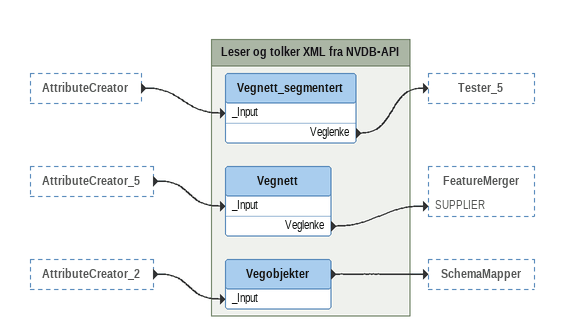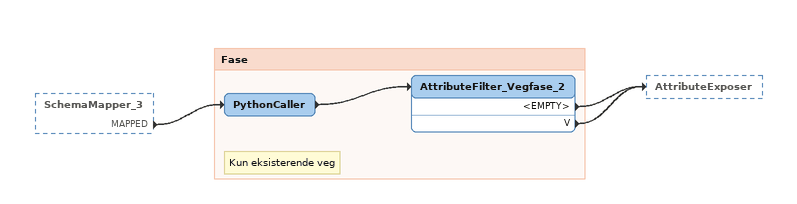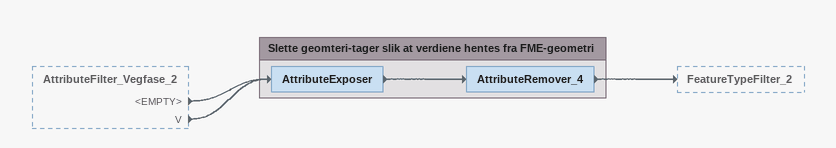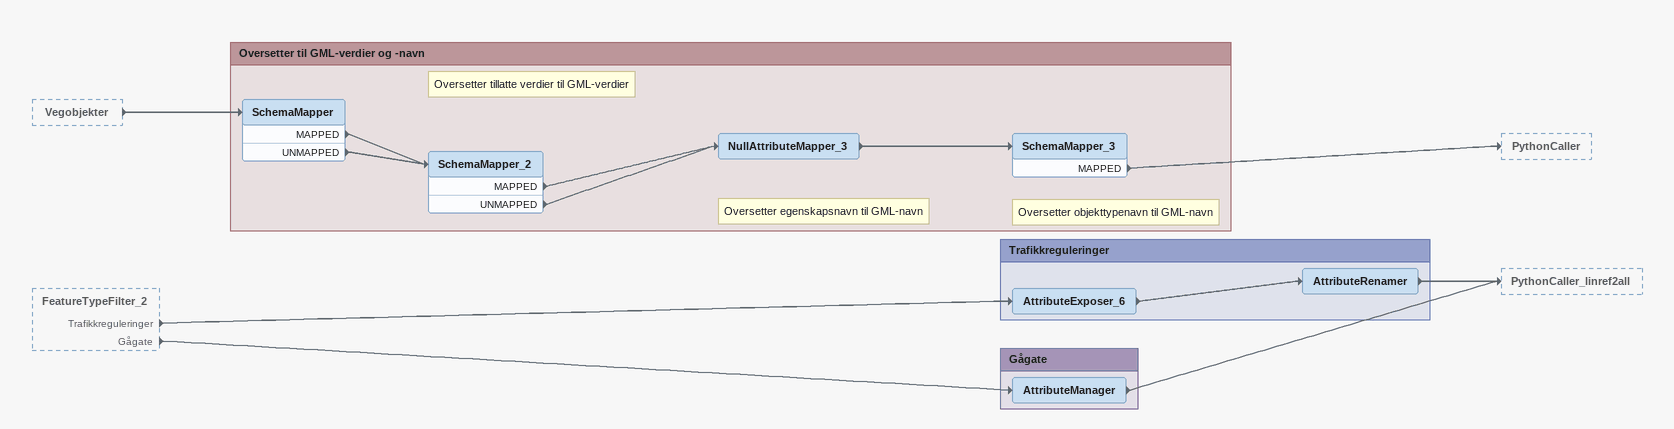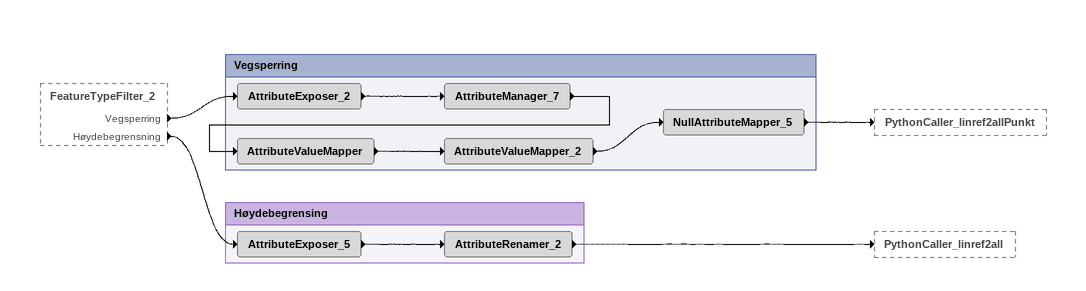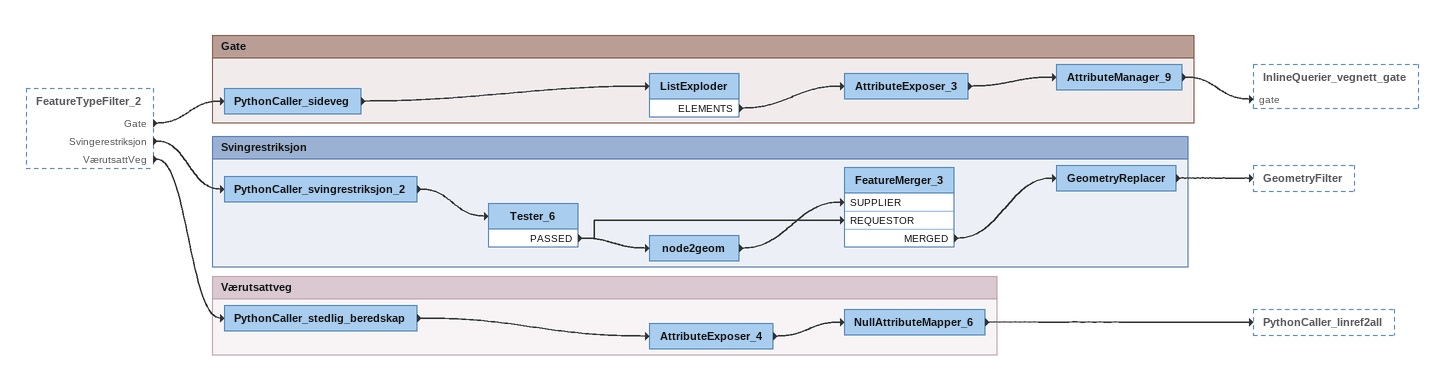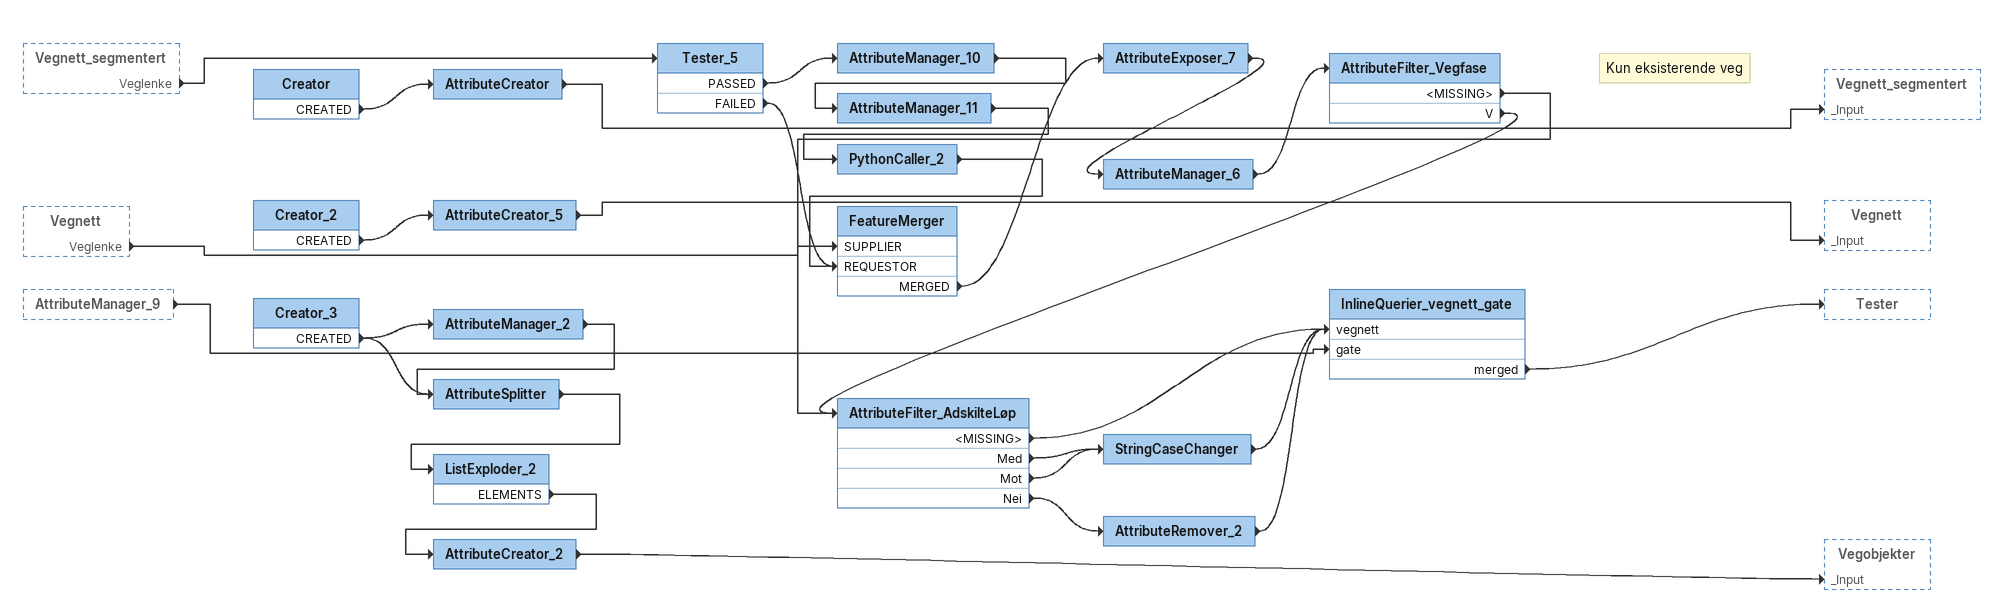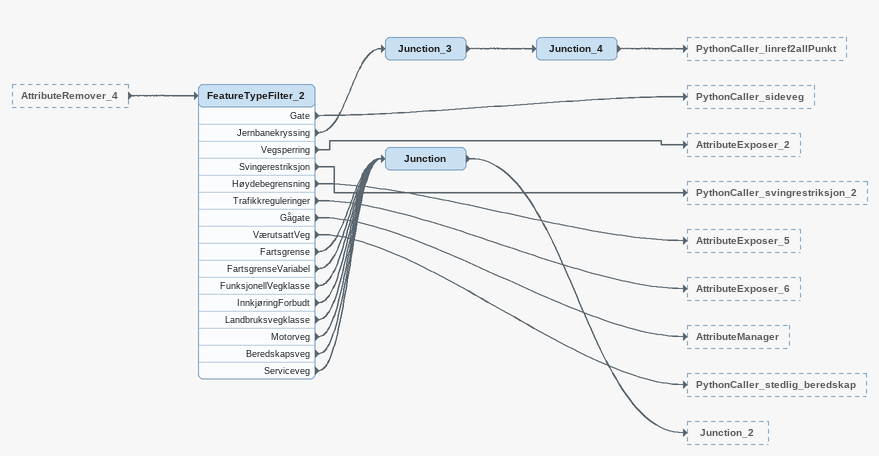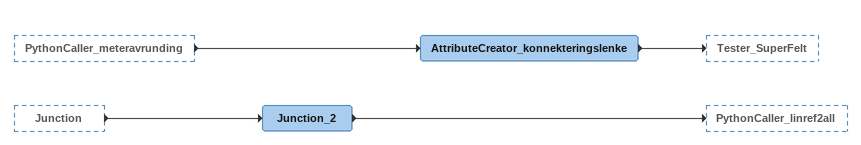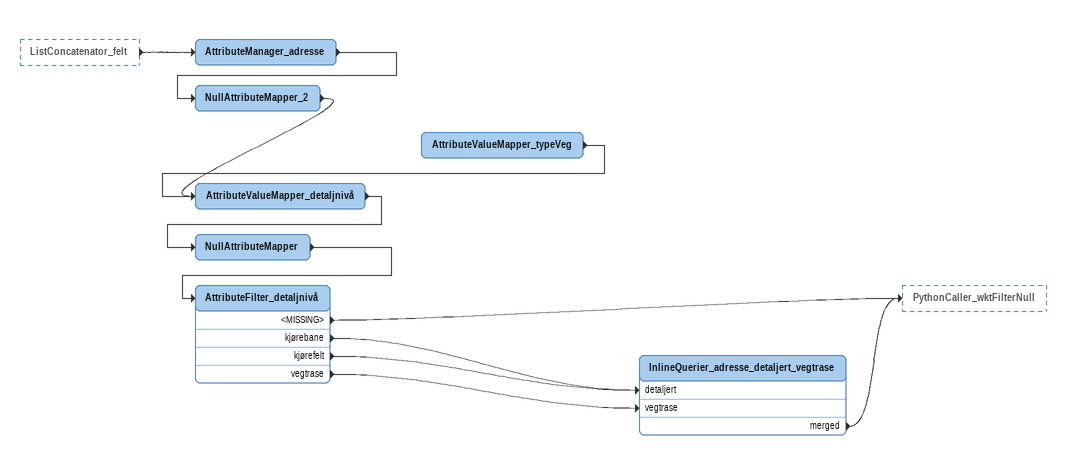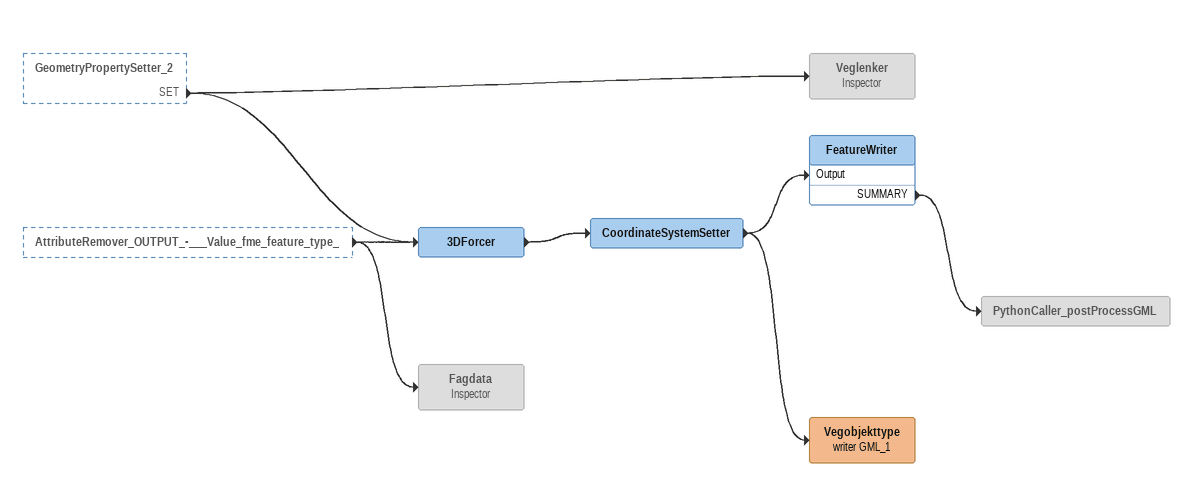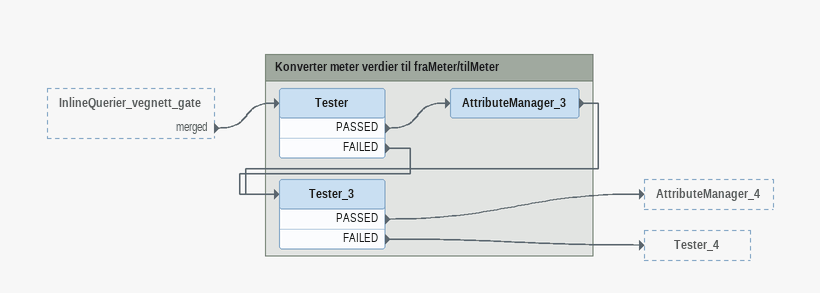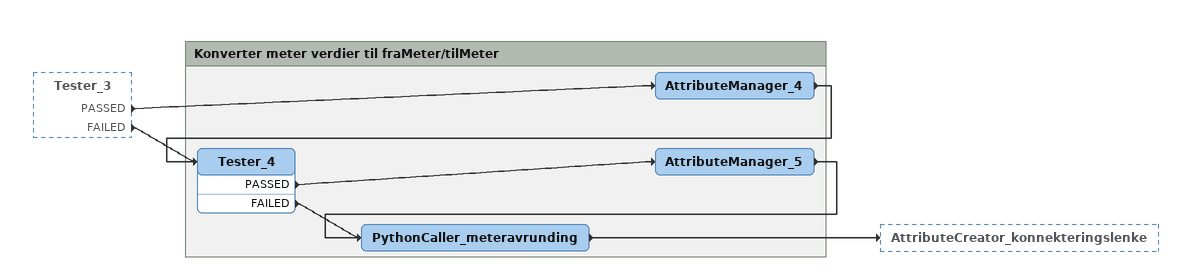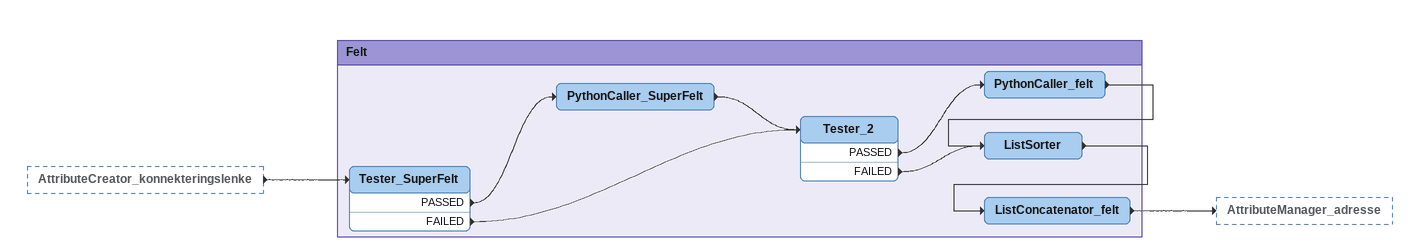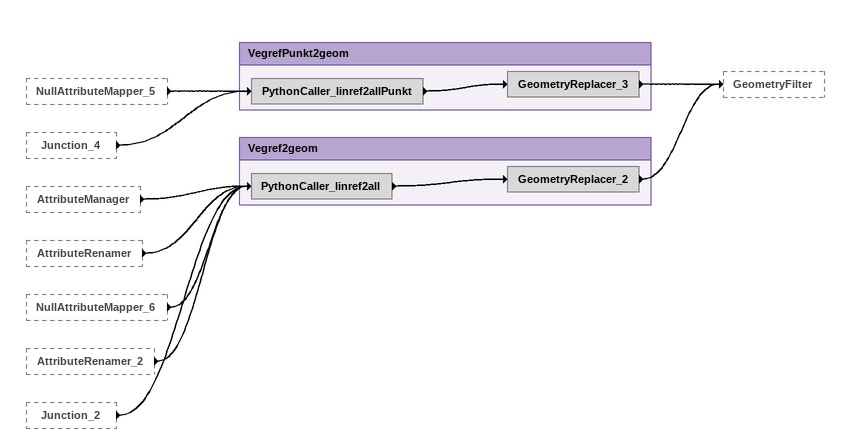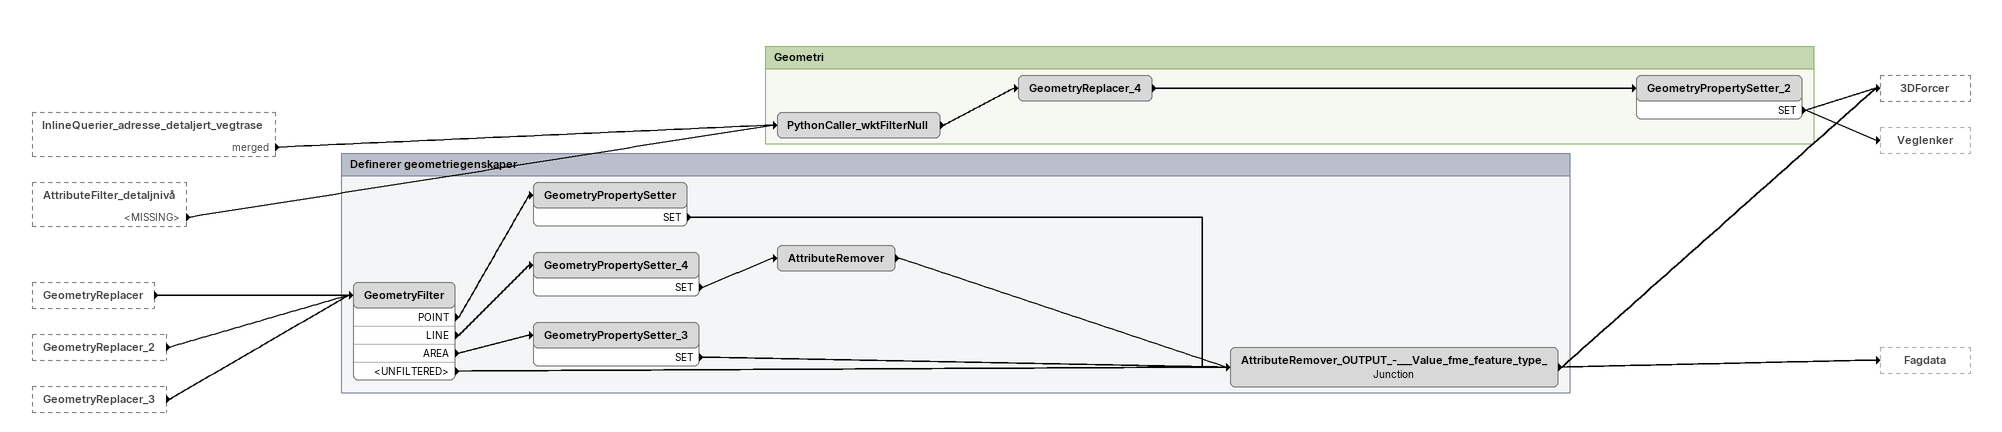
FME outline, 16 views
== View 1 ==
AttributeCreator [outside]
    -> Vegnett_segmentert [_Input]
AttributeCreator_5 [outside]
    -> Vegnett [_Input]
AttributeCreator_2 [outside]
    -> Vegobjekter [_Input]

Bookmark: Leser og tolker XML fra NVDB-API
Vegnett_segmentert
    Veglenke -> Tester_5
Vegnett
    Veglenke -> FeatureMerger [SUPPLIER]
Vegobjekter
    -> SchemaMapper

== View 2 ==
SchemaMapper_3 [outside]
    MAPPED -> PythonCaller

Bookmark: Fase
PythonCaller
    -> AttributeFilter_Vegfase_2
Note: Kun eksisterende veg
AttributeFilter_Vegfase_2
    <EMPTY> -> AttributeExposer
    V -> AttributeExposer

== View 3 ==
AttributeFilter_Vegfase_2 [outside]
    <EMPTY> -> AttributeExposer
    V -> AttributeExposer

Bookmark: Slette geomteri-tager slik at verdiene hentes fra FME-geometri
AttributeExposer
    -> AttributeRemover_4
AttributeRemover_4
    -> FeatureTypeFilter_2

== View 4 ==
Vegobjekter [outside]
    -> SchemaMapper
FeatureTypeFilter_2 [outside]
    Trafikkreguleringer -> AttributeExposer_6
    Gågate -> AttributeManager

Bookmark: Oversetter til GML-verdier og -navn
Note: Oversetter tillatte verdier til GML-verdier
SchemaMapper
    MAPPED -> SchemaMapper_2
    UNMAPPED -> SchemaMapper_2
Note: Oversetter egenskapsnavn til GML-navn
SchemaMapper_2
    MAPPED -> NullAttributeMapper_3
    UNMAPPED -> NullAttributeMapper_3
NullAttributeMapper_3
    -> SchemaMapper_3
Note: Oversetter objekttypenavn til GML-navn
SchemaMapper_3
    MAPPED -> PythonCaller

Bookmark: Trafikkreguleringer
AttributeExposer_6
    -> AttributeRenamer
AttributeRenamer
    -> PythonCaller_linref2all

Bookmark: Gågate
AttributeManager
    -> PythonCaller_linref2all

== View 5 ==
FeatureTypeFilter_2 [outside]
    Vegsperring -> AttributeExposer_2
    Høydebegrensning -> AttributeExposer_5

Bookmark: Vegsperring
AttributeExposer_2
    -> AttributeManager_7
AttributeManager_7
    -> AttributeValueMapper
AttributeValueMapper
    -> AttributeValueMapper_2
AttributeValueMapper_2
    -> NullAttributeMapper_5
NullAttributeMapper_5
    -> PythonCaller_linref2allPunkt

Bookmark: Høydebegrensing
AttributeExposer_5
    -> AttributeRenamer_2
AttributeRenamer_2
    -> PythonCaller_linref2all

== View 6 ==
FeatureTypeFilter_2 [outside]
    Gate -> PythonCaller_sideveg
    Svingerestriksjon -> PythonCaller_svingrestriksjon_2
    VærutsattVeg -> PythonCaller_stedlig_beredskap

Bookmark: Gate
PythonCaller_sideveg
    -> ListExploder
ListExploder
    ELEMENTS -> AttributeExposer_3
AttributeExposer_3
    -> AttributeManager_9
AttributeManager_9
    -> InlineQuerier_vegnett_gate [gate]

Bookmark: Svingrestriksjon
PythonCaller_svingrestriksjon_2
    -> Tester_6
Tester_6
    PASSED -> FeatureMerger_3 [REQUESTOR]
    PASSED -> node2geom
node2geom
    -> FeatureMerger_3 [SUPPLIER]
FeatureMerger_3
    MERGED -> GeometryReplacer
GeometryReplacer
    -> GeometryFilter

Bookmark: Værutsattveg
PythonCaller_stedlig_beredskap
    -> AttributeExposer_4
AttributeExposer_4
    -> NullAttributeMapper_6
NullAttributeMapper_6
    -> PythonCaller_linref2all

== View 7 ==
Vegnett_segmentert [outside]
    Veglenke -> Tester_5
Vegnett [outside]
    Veglenke -> FeatureMerger [SUPPLIER]
AttributeManager_9 [outside]
    -> InlineQuerier_vegnett_gate [gate]
Creator
    CREATED -> AttributeCreator
AttributeCreator
    -> Vegnett_segmentert [_Input]
Tester_5
    PASSED -> AttributeManager_10
    FAILED -> FeatureMerger [REQUESTOR]
AttributeManager_10
    -> AttributeManager_11
AttributeManager_11
    -> PythonCaller_2
PythonCaller_2
    -> FeatureMerger [REQUESTOR]
Creator_2
    CREATED -> AttributeCreator_5
AttributeCreator_5
    -> Vegnett [_Input]
FeatureMerger
    MERGED -> AttributeExposer_7
AttributeExposer_7
    -> AttributeManager_6
AttributeManager_6
    -> AttributeFilter_Vegfase
Note: Kun eksisterende veg
AttributeFilter_Vegfase
    <MISSING> -> AttributeFilter_AdskilteLøp
    V -> AttributeFilter_AdskilteLøp
AttributeFilter_AdskilteLøp
    <MISSING> -> InlineQuerier_vegnett_gate [vegnett]
    Med -> StringCaseChanger
    Mot -> StringCaseChanger
    Nei -> AttributeRemover_2
StringCaseChanger
    -> InlineQuerier_vegnett_gate [vegnett]
AttributeRemover_2
    -> InlineQuerier_vegnett_gate [vegnett]
Creator_3
    CREATED -> AttributeSplitter
    CREATED -> AttributeManager_2
AttributeManager_2
    -> AttributeSplitter
AttributeSplitter
    -> ListExploder_2
ListExploder_2
    ELEMENTS -> AttributeCreator_2
AttributeCreator_2
    -> Vegobjekter [_Input]
InlineQuerier_vegnett_gate
    merged -> Tester

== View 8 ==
AttributeRemover_4 [outside]
    -> FeatureTypeFilter_2
FeatureTypeFilter_2
    Gate -> PythonCaller_sideveg
    Jernbanekryssing -> Junction_3
    Vegsperring -> AttributeExposer_2
    Svingerestriksjon -> PythonCaller_svingrestriksjon_2
    Høydebegrensning -> AttributeExposer_5
    Trafikkreguleringer -> AttributeExposer_6
    Gågate -> AttributeManager
    VærutsattVeg -> PythonCaller_stedlig_beredskap
    Fartsgrense -> Junction
    FartsgrenseVariabel -> Junction
    FunksjonellVegklasse -> Junction
    InnkjøringForbudt -> Junction
    Landbruksvegklasse -> Junction
    Motorveg -> Junction
    Beredskapsveg -> Junction
    Serviceveg -> Junction
Junction_3
    -> Junction_4
Junction_4
    -> PythonCaller_linref2allPunkt
Junction
    -> Junction_2

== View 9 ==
PythonCaller_meteravrunding [outside]
    -> AttributeCreator_konnekteringslenke
Junction [outside]
    -> Junction_2
AttributeCreator_konnekteringslenke
    -> Tester_SuperFelt
Junction_2
    -> PythonCaller_linref2all

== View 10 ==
ListConcatenator_felt [outside]
    -> AttributeManager_adresse
AttributeManager_adresse
    -> NullAttributeMapper_2
NullAttributeMapper_2
    -> AttributeValueMapper_detaljnivå
AttributeValueMapper_typeVeg
    -> AttributeValueMapper_detaljnivå
AttributeValueMapper_detaljnivå
    -> NullAttributeMapper
NullAttributeMapper
    -> AttributeFilter_detaljnivå
AttributeFilter_detaljnivå
    <MISSING> -> PythonCaller_wktFilterNull
    kjørebane -> InlineQuerier_adresse_detaljert_vegtrase [detaljert]
    kjørefelt -> InlineQuerier_adresse_detaljert_vegtrase [detaljert]
    vegtrase -> InlineQuerier_adresse_detaljert_vegtrase [vegtrase]
InlineQuerier_adresse_detaljert_vegtrase
    merged -> PythonCaller_wktFilterNull

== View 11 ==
GeometryPropertySetter_2 [outside]
    SET -> Veglenker
    SET -> 3DForcer
AttributeRemover_OUTPUT_-___Value_fme_feature_type_ [outside]
    -> Fagdata
    -> 3DForcer
Fagdata: Inspector [off]
Veglenker: Inspector [off]
3DForcer
    -> CoordinateSystemSetter
CoordinateSystemSetter
    -> FeatureWriter [Output]
    -> Vegobjekttype (writer GML_1)
FeatureWriter
    SUMMARY -> PythonCaller_postProcessGML
PythonCaller_postProcessGML [off]
Vegobjekttype (writer GML_1)

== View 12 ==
InlineQuerier_vegnett_gate [outside]
    merged -> Tester

Bookmark: Konverter meter verdier til fraMeter/tilMeter
Tester
    PASSED -> AttributeManager_3
    FAILED -> Tester_3
AttributeManager_3
    -> Tester_3
Tester_3
    PASSED -> AttributeManager_4
    FAILED -> Tester_4

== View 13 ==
Tester_3 [outside]
    PASSED -> AttributeManager_4
    FAILED -> Tester_4

Bookmark: Konverter meter verdier til fraMeter/tilMeter
AttributeManager_4
    -> Tester_4
Tester_4
    PASSED -> AttributeManager_5
    FAILED -> PythonCaller_meteravrunding
AttributeManager_5
    -> PythonCaller_meteravrunding
PythonCaller_meteravrunding
    -> AttributeCreator_konnekteringslenke

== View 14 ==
AttributeCreator_konnekteringslenke [outside]
    -> Tester_SuperFelt

Bookmark: Felt
Tester_SuperFelt
    PASSED -> PythonCaller_SuperFelt
    FAILED -> Tester_2
PythonCaller_SuperFelt
    -> Tester_2
Tester_2
    PASSED -> PythonCaller_felt
    FAILED -> ListSorter
PythonCaller_felt
    -> ListSorter
ListSorter
    -> ListConcatenator_felt
ListConcatenator_felt
    -> AttributeManager_adresse

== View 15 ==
NullAttributeMapper_5 [outside]
    -> PythonCaller_linref2allPunkt
Junction_4 [outside]
    -> PythonCaller_linref2allPunkt
AttributeManager [outside]
    -> PythonCaller_linref2all
AttributeRenamer [outside]
    -> PythonCaller_linref2all
NullAttributeMapper_6 [outside]
    -> PythonCaller_linref2all
AttributeRenamer_2 [outside]
    -> PythonCaller_linref2all
Junction_2 [outside]
    -> PythonCaller_linref2all

Bookmark: VegrefPunkt2geom
PythonCaller_linref2allPunkt
    -> GeometryReplacer_3
GeometryReplacer_3
    -> GeometryFilter

Bookmark: Vegref2geom
PythonCaller_linref2all
    -> GeometryReplacer_2
GeometryReplacer_2
    -> GeometryFilter

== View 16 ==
InlineQuerier_adresse_detaljert_vegtrase [outside]
    merged -> PythonCaller_wktFilterNull
AttributeFilter_detaljnivå [outside]
    <MISSING> -> PythonCaller_wktFilterNull
GeometryReplacer [outside]
    -> GeometryFilter
GeometryReplacer_2 [outside]
    -> GeometryFilter
GeometryReplacer_3 [outside]
    -> GeometryFilter

Bookmark: Definerer geometriegenskaper
GeometryFilter
    POINT -> GeometryPropertySetter
    LINE -> GeometryPropertySetter_4
    AREA -> GeometryPropertySetter_3
    <UNFILTERED> -> AttributeRemover_OUTPUT_-___Value_fme_feature_type_
GeometryPropertySetter
    SET -> AttributeRemover_OUTPUT_-___Value_fme_feature_type_
GeometryPropertySetter_4
    SET -> AttributeRemover
AttributeRemover
    -> AttributeRemover_OUTPUT_-___Value_fme_feature_type_
GeometryPropertySetter_3
    SET -> AttributeRemover_OUTPUT_-___Value_fme_feature_type_
AttributeRemover_OUTPUT_-___Value_fme_feature_type_: Junction
    -> Fagdata
    -> 3DForcer

Bookmark: Geometri
PythonCaller_wktFilterNull
    -> GeometryReplacer_4
GeometryReplacer_4
    -> GeometryPropertySetter_2
GeometryPropertySetter_2
    SET -> Veglenker
    SET -> 3DForcer
